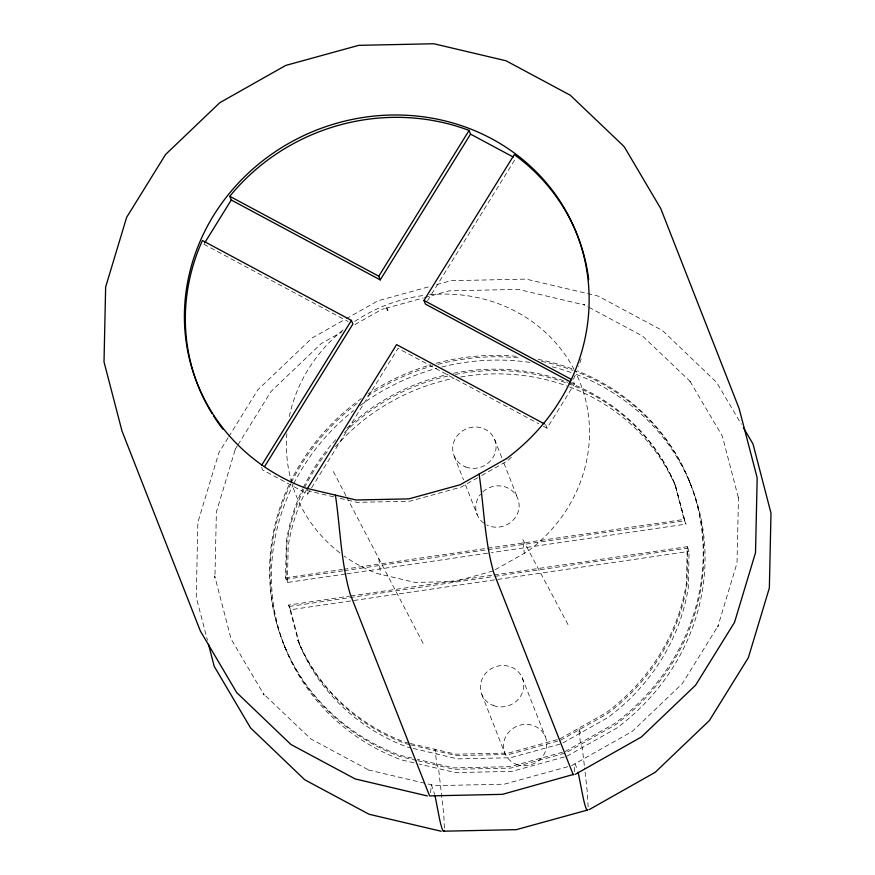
<?xml version="1.0" encoding="UTF-8"?>
<svg xmlns="http://www.w3.org/2000/svg" width="875" height="875" viewBox="0 0 875 875"><rect width="100%" height="100%" fill="white"/><g stroke="black" fill="none" stroke-linecap="round" stroke-linejoin="round"><path stroke-width="0.66" stroke-dasharray="4.38 3.28" d="M345.472 573.989L287.383 582.498L285.534 577.795L286.355 541.308A204.006 191.341 -21.4 0 1 302.772 488.764M287.383 582.498L288.192 546.022A204.006 191.341 -21.4 0 1 306.359 489.913M494.047 574.973L687.225 546.678L686.416 583.166A204.006 191.341 -21.4 0 1 606.134 712.753L559.836 738.927M687.225 546.678L689.073 551.392L688.264 587.869A204.006 191.341 -21.4 0 1 607.983 717.467L561.673 743.63L510.366 757.761L457.548 758.877L412.048 748.158M430.588 792.739L431.342 784.777L434.755 794.533M444.423 828.034L443.756 814.264L438.572 768.633L436.723 763.93L435.028 749.295L436.877 754.009M574.273 771.695L575.017 763.733L577.544 769.858M588.109 806.991L587.431 793.22L584.609 767.9M228.08 437.85L218.87 452.714L197.881 522.364L196.252 597.264L207.452 640.303M228.791 436.712L257.819 389.834L312.08 338.023L345.012 319.408M237.278 445.966L235.123 449.444L235.648 448.142L216.388 512.028L214.922 577.784L214.659 575.903L231.055 638.936L264.184 695.045L263.113 693.503L310.811 738.959L369.764 770.569L368.539 769.978L424.802 783.245M238 444.806L271.031 391.475L321.059 343.711L342.07 331.833M261.592 467.403L262.555 469.864L307.738 494.08L398.038 348.316L538.628 423.686M427.569 300.639L515.725 158.342M543.43 426.267L547.039 428.192L574.416 383.994L572.972 380.297A204.006 191.341 -21.4 0 0 576.658 371.591M511.361 457.188L507.445 460.928L481.163 475.781M346.183 318.741L377.945 300.792L431.375 286.081M354.922 324.57L381.773 309.389L384.366 308.678M477.663 477.761L461.147 487.091L409.839 501.222L357.022 502.348L337.63 497.777M495.294 569.691L527.647 551.403A152.786 143.303 -21.4 0 0 576.483 374.292M560.383 740.337L606.692 714.164A204.006 191.341 -21.4 0 0 686.973 584.577L687.783 548.089L494.594 576.384M565.075 751.548L614.688 723.505A218.586 205.002 -21.4 0 0 577.358 370.858M566.923 756.252L616.536 728.208A218.586 205.002 -21.4 0 0 575.444 374.106M571.616 765.658L632.341 731.336L682.369 683.572L718.277 625.603L717.752 626.916L737.013 563.019L738.478 497.262L738.741 499.144L722.345 436.122L689.216 380.002L690.288 381.544L642.589 336.087L588.448 307.059M436.592 284.648L450.931 280.7L526.061 279.103L598.216 296.111L662.484 330.564L716.669 382.43L741.344 424.233M385.656 308.317L423.183 297.992M424.484 297.631L449.061 290.861L518.328 289.395L584.861 305.069L583.636 304.478L587.245 306.414M492.964 571.003L454.541 581.58L414.991 582.422L376.994 573.464A152.786 143.303 -21.4 0 1 344.225 556.084M557.2 739.648L508.528 753.047L455.711 754.173L410.211 743.455M557.758 741.059L509.075 754.458L456.258 755.584L410.758 744.866M562.461 752.259L510.103 766.675L453.512 767.889L417.298 759.347M564.309 756.973L511.952 771.389L455.361 772.592L419.147 764.05M567.744 766.73L504.328 784.186L435.061 785.663L426.103 783.552M285.534 577.795L342.278 569.483M343.634 569.286L684.064 519.422L685.913 524.125L491.378 552.617M342.836 570.894L286.092 579.206L286.902 542.719A204.006 191.341 -21.4 0 1 303.898 488.994M344.181 570.697L684.622 520.833L675.511 485.8A204.006 191.341 -21.4 0 0 568.345 383.666M346.828 573.792L490.022 552.825M409.456 744.548L405.53 743.63A204.006 191.341 -21.4 0 1 298.364 641.495L288.706 605.052L349.497 596.148M350.842 595.952L492.691 575.17M289.253 606.462L493.248 576.581M288.706 605.052L290.544 609.755L689.073 551.392M333.725 496.858L306.294 490.394L307.738 494.08M408.898 743.138L404.983 742.219A204.006 191.341 -21.4 0 1 297.817 640.084L299.655 644.788A204.006 191.341 -21.4 0 0 406.82 746.922L410.747 747.852M412.114 758.122L399.164 755.07A218.586 205.002 -21.4 0 1 289.57 483.711M416.555 760.452L399.722 756.481A218.586 205.002 -21.4 0 1 290.697 483.908M417.856 760.758L454.07 769.3L510.661 768.097L565.633 752.959L615.245 724.916A218.586 205.002 -21.4 0 0 574.153 370.814M413.963 762.836L401.012 759.784A218.586 205.002 -21.4 0 1 293.18 484.783M572.009 382.703L574.416 383.994M203.864 244.213L348.053 321.519M567.973 624.564L522.703 539.317L524.322 553.284M333.331 471.559L345.964 495.731M346.598 496.945L424.298 645.619M688.428 478.833L690.266 483.536M569.045 382.736A204.006 191.341 -21.4 0 1 674.953 484.389L685.913 524.125M545.584 424.506L547.039 428.192M494.594 439.348L501.955 458.128M503.913 463.127L517.65 498.181M580.552 732.966L578.714 728.252L580.409 742.886L582.247 747.589L584.456 766.544M454.191 456.028L463.509 479.817M465.467 484.816L477.247 514.861M522.266 677.862L545.333 736.695M481.863 694.542L504.919 753.386M284.342 645.641L286.191 650.355M674.953 484.389L684.064 519.422M290.544 609.755L299.655 644.788M378.809 558.589L380.636 574.328M339.905 552.902A152.786 143.303 -21.4 0 1 292.228 484.4M291.845 483.109A152.786 143.303 -21.4 0 1 286.858 433.748M289.33 416.577A152.786 143.303 -21.4 0 1 343.952 329.273M354.758 321.387A152.786 143.303 -21.4 0 1 424.08 295.4M429.516 294.787A152.786 143.303 -21.4 0 1 574.077 369.491M303.341 487.583A204.006 191.341 -21.4 0 1 337.302 437.992M346.861 428.323A204.006 191.341 -21.4 0 1 448.175 374.402M453.534 373.264A204.006 191.341 -21.4 0 1 567.788 382.255M304.478 487.802A204.006 191.341 -21.4 0 1 328.202 450.592M344.466 432.578A204.006 191.341 -21.4 0 1 450.067 375.517M455.427 374.423A204.006 191.341 -21.4 0 1 567.109 383.206M290.15 482.497A218.586 205.002 -21.4 0 1 361.342 398.595M368.025 393.991A218.586 205.002 -21.4 0 1 430.784 364.787M436.056 363.3A218.586 205.002 -21.4 0 1 517.934 356.453M538.212 359.406A218.586 205.002 -21.4 0 1 573.606 369.403M291.287 482.694A218.586 205.002 -21.4 0 1 358.63 402.38M367.456 396.156A218.586 205.002 -21.4 0 1 432.655 365.816M437.927 364.361A218.586 205.002 -21.4 0 1 519.805 358.006M541.461 361.353A218.586 205.002 -21.4 0 1 572.895 370.344M335.519 446.709A204.006 191.341 -21.4 0 1 454.038 378.252M460.742 376.983A204.006 191.341 -21.4 0 1 567.164 386.05M569.636 386.969A204.006 191.341 -21.4 0 1 676.802 489.103M293.792 483.569A218.586 205.002 -21.4 0 1 353.522 410.594M359.92 405.672A218.586 205.002 -21.4 0 1 436.581 368.375M441.875 366.975A218.586 205.002 -21.4 0 1 530.578 362.491M552.125 366.8A218.586 205.002 -21.4 0 1 571.659 372.717M581.208 358.805A204.006 191.341 -21.4 0 1 578.583 366.527M482.869 491.838A21.853 20.497 -21.4 0 1 511.875 490.503A21.853 20.497 -21.4 0 1 515.058 517.858A21.853 20.497 -21.4 0 1 486.708 524.923M483.886 523.217A21.853 20.497 -21.4 0 1 480.528 494.298M465.664 466.966A21.853 20.497 -21.4 0 0 495.939 444.533A21.853 20.497 -21.4 0 0 461.562 431.561A21.853 20.497 -21.4 0 0 465.664 466.966M493.347 705.491A21.853 20.497 -21.4 0 0 523.622 683.047A21.853 20.497 -21.4 0 0 489.234 670.075A21.853 20.497 -21.4 0 0 493.347 705.491M516.403 764.323A21.853 20.497 -21.4 0 0 546.678 741.88A21.853 20.497 -21.4 0 0 512.291 728.919A21.853 20.497 -21.4 0 0 516.403 764.323"/><path stroke-width="1.31" d="M204.564 243.075L231.252 200.014L229.797 196.317A204.006 191.341 -21.4 0 1 469.098 130.43L470.542 134.127L513.341 157.073M261.833 465.008L351.411 320.403L202.42 240.516A204.006 191.341 -21.4 0 0 212.089 413.569M470.542 134.127L380.242 279.891L378.798 276.194L469.098 130.43M264.709 466.397L352.866 324.089L351.411 320.403M307.005 489.234L396.594 344.619L544.381 423.861M570.817 382.058L425.425 304.117L423.97 300.42L514.281 154.645A204.006 191.341 -21.4 0 1 588.689 279.606M335.42 495.119C340.288 527.975 340.889 561.859 350.131 593.961L429.592 795.9L502.469 794.347L573.989 774.287M575.455 774.255L641.32 737.023L695.581 685.212L734.53 622.333L755.519 552.683L757.116 481.009L757.148 477.783L739.167 408.669L660.767 208.611L624.433 147.077L622.245 144.769L570.248 95.211L505.98 60.758L433.825 43.75L358.695 45.347L285.709 65.439L219.844 102.67L165.583 154.481L126.634 217.361L105.645 287.011L104.016 361.911L121.997 431.036L200.397 631.083L236.731 692.617L290.916 744.483L355.184 778.936L427.339 795.944M589.291 809.561L655.156 772.33L709.417 720.519L748.366 657.639L769.355 587.989L770.984 513.089L753.003 443.964L743.4 427.711M587.103 810.163L516.305 829.653L443.428 831.206M441.175 831.25L369.02 814.242L304.752 779.789L250.567 727.923L214.233 666.389L208.469 644.219M229.797 196.317L378.798 276.194M423.97 300.42L571.769 379.652M231.252 200.014L380.242 279.891M573.267 774.856L493.817 572.917C484.575 540.816 483.973 506.931 479.095 474.075M386.772 308.055L387.691 310.406M578.134 772.188L583.209 797.825A36.433 3.041 81.7 0 0 587.825 809.594M435.061 795.823L439.523 818.869A36.433 3.041 81.7 0 0 444.139 830.638M222.895 429.209A204.006 191.341 -21.4 0 1 213.533 415.877M506.527 458.577L460.217 484.739L408.909 498.87L356.092 499.997L305.364 488.031A204.006 191.341 -21.4 0 1 218.444 207.977A204.006 191.341 -21.4 0 1 526.63 162.838A204.006 191.341 -21.4 0 1 506.527 458.577"/></g></svg>
